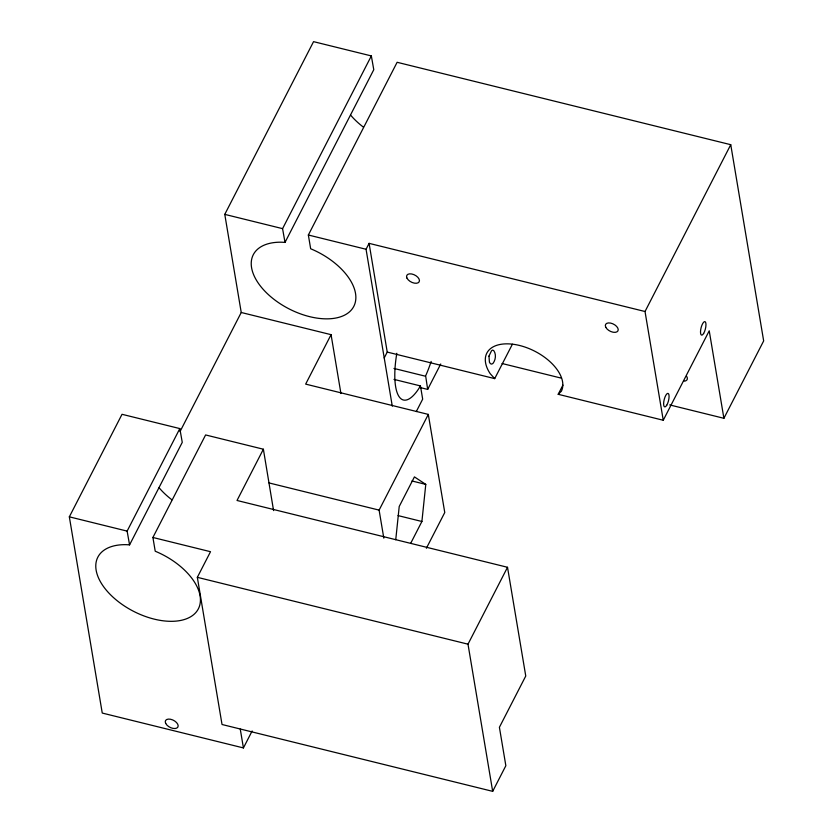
<?xml version="1.0" encoding="UTF-8"?>
<svg xmlns="http://www.w3.org/2000/svg" width="833" height="833" viewBox="0 0 833 833"><rect width="100%" height="100%" fill="white"/><g stroke="black" fill="none" stroke-linecap="round" stroke-linejoin="round"><path stroke-width="1.25" d="M395.748 539.742L399.215 506.485L414.428 476.892L425.778 484.389L421.904 521.489L410.794 543.116M420.113 387.543L427.673 389.407L425.642 375.85A56.519 18.097 -76.1 0 0 431.15 361.418M252.139 730.978L243.423 747.93L102.251 713.058L69.337 516.835L122.024 414.303L179.824 428.579L182.26 442.354L129.573 544.886L126.543 544.678A56.519 31.852 27.2 0 0 110.206 594.45A56.519 31.852 27.2 0 0 194.683 613.734A56.519 31.852 27.2 0 0 155.219 551.217L152.908 537.472L205.605 434.951L263.374 449.216L273.578 510.598M180.063 431.525L241.237 312.49L224.775 214.373L313.552 41.65L371.341 55.926L373.778 69.701L285.011 242.424L281.991 242.216A56.519 31.852 27.2 0 0 265.654 291.987A56.519 31.852 27.2 0 0 350.12 311.271A56.519 31.852 27.2 0 0 310.657 248.755L308.356 235.01L397.122 62.288L730.749 144.692L763.663 340.916L723.898 418.301L669.701 404.911M129.573 544.886L127.126 531.11L179.824 428.579M285.011 242.424L282.574 228.648L371.341 55.926M263.374 449.216L237.02 500.477L507.516 567.283L525.758 676.021L499.404 727.292L505.85 765.714L492.678 791.35L222.026 724.502L197.338 577.331L210.51 551.706L152.908 537.472M392.281 406.16L366.062 249.265L369.092 243.361L645.023 311.511L663.255 420.249L558.193 394.301L562.91 385.127M241.237 312.49L331.065 334.668L305.659 384.107L428.308 414.407L444.76 512.514L426.381 548.26M384.2 357.982L387.23 352.078L369.092 243.361M416.292 411.575L422.675 399.142L420.457 385.929L393.988 379.39M427.673 389.407L440.74 363.99M383.815 538.149L379.109 510.119L428.308 414.407M387.23 352.078L494.708 378.619L512.389 344.227M492.678 791.35L468 644.18L507.516 567.283M645.023 311.511L730.749 144.692M663.255 420.249L709.227 330.816L723.898 418.301M420.457 385.929L418.405 389.209A56.519 18.097 -76.1 0 1 396.82 353.296M558.193 394.301L561.359 391.26A41.858 23.595 27.2 0 0 519.573 345.476A41.858 23.595 27.2 0 0 490.21 373.694L494.708 378.619M224.775 214.373L282.574 228.648M308.356 235.01L366.062 249.265M502.06 363.511L561.307 378.14M393.957 368.436L425.465 376.224M411.96 480.974L425.778 484.389M268.986 482.921L379.109 510.119M398.049 515.596L421.904 521.489M69.337 516.835L127.126 531.11M197.338 577.331L468 644.18M331.065 334.668L340.936 393.53M240.258 729.062L243.423 747.93M171.879 499.779A56.519 31.852 27.2 0 1 159.093 487.753M363.396 127.126A56.519 31.852 27.2 0 1 350.61 115.1M686.569 376.214A6.976 3.936 27.2 0 1 684.07 381.181M488.961 356.118L489.44 362.261L490.429 363.688L491.657 364.104L492.949 363.459C495.687 359.939 496.426 354.233 493.698 350.526L492.47 350.099L491.491 350.828L488.961 356.118M165.705 723.429A6.976 3.936 27.2 0 0 176.783 728.084A6.976 3.936 27.2 0 0 172.65 719.91A6.976 3.936 27.2 0 0 165.705 723.429M703.625 333.471A6.976 2.239 -76.1 0 0 705.374 321.934A6.976 2.239 -76.1 0 0 700.688 329.733A6.976 2.239 -76.1 0 0 703.625 333.471M666.764 405.202A6.976 2.239 -76.1 0 0 668.482 393.686A6.976 2.239 -76.1 0 0 663.797 401.548A6.976 2.239 -76.1 0 0 666.764 405.202M407.004 278.17A6.976 3.936 27.2 0 0 418.072 282.824A6.976 3.936 27.2 0 0 413.939 274.651A6.976 3.936 27.2 0 0 407.004 278.17M605.768 327.265A6.976 3.936 27.2 0 0 616.847 331.909A6.976 3.936 27.2 0 0 612.713 323.745A6.976 3.936 27.2 0 0 605.768 327.265"/></g></svg>
